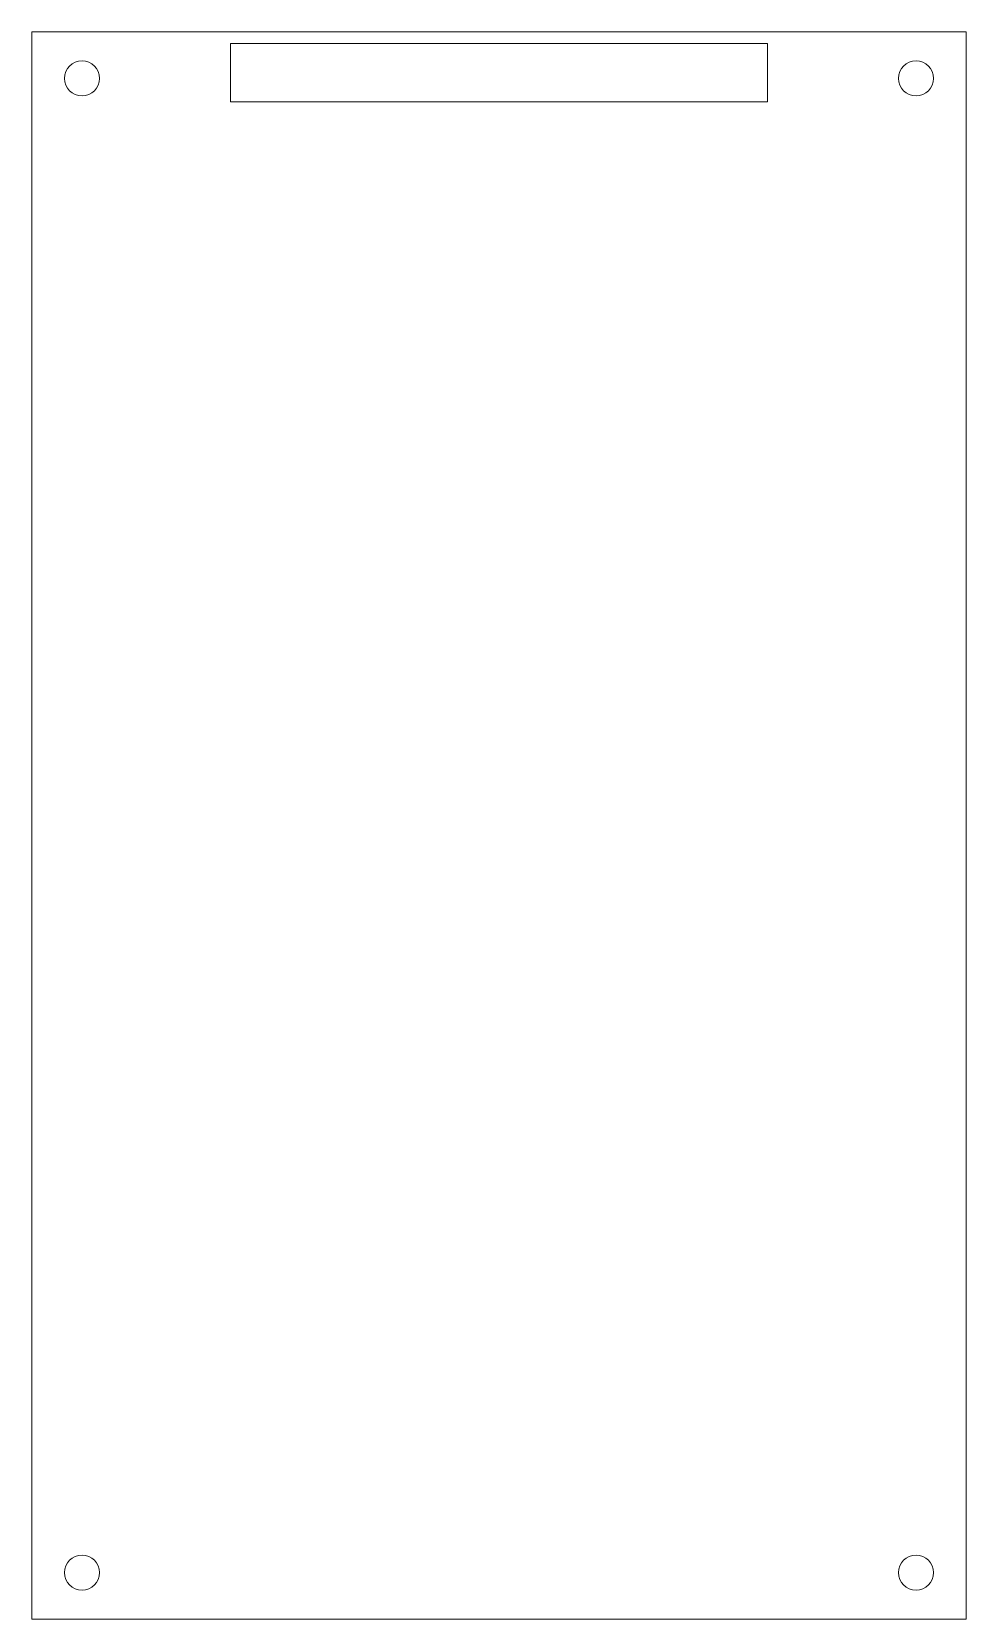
# Model space of a CAD drawing. Extents: x -19.3 to 20.7, y -58.2 to 9.8.
import ezdxf

# ---------------------------------------------------------------- set-up
doc = ezdxf.new("R2010")
doc.units = 0

msp = doc.modelspace()

# ---------------------------------------------------------------- linework, layer by layer
at = {"layer": 's001-#def-active-grp', "color": 7, "linetype": 'CONTINUOUS', "lineweight": 5, "true_color": 0x000000}
for points in [[(20.704, -58.212), (20.704, 9.788), (-19.296, 9.788), (-19.296, -58.212), (20.704, -58.212)], [(12.204, 6.788), (-10.796, 6.788), (-10.796, 9.288), (12.204, 9.288), (12.204, 6.788)]]:
    msp.add_lwpolyline(points, dxfattribs=at)
for centre, start, end in [((-17.146, 7.788), 90, 180), ((-17.146, 7.788), 0, 90), ((18.554, 7.788), 90, 180), ((18.554, 7.788), 0, 90), ((-17.146, 7.788), 180, -90), ((-17.146, 7.788), -90, 0), ((18.554, 7.788), 180, -90), ((18.554, 7.788), -90, 0), ((-17.146, -56.212), 90, 180), ((-17.146, -56.212), 0, 90), ((18.554, -56.212), 90, 180), ((18.554, -56.212), 0, 90), ((-17.146, -56.212), 180, -90), ((-17.146, -56.212), -90, 0), ((18.554, -56.212), 180, -90), ((18.554, -56.212), -90, 0)]:
    msp.add_arc(centre, 0.75, start, end, dxfattribs=at)

doc.saveas('drawing.dxf')
